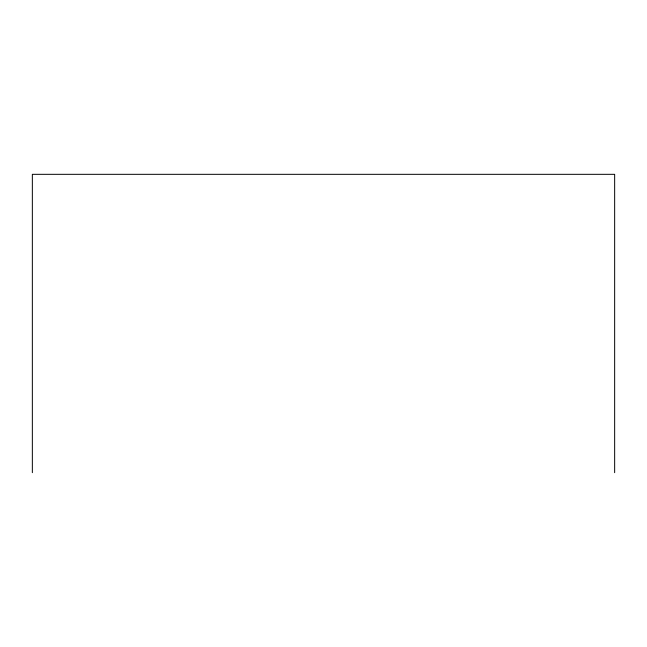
<?xml version="1.0" encoding="UTF-8"?>
<svg xmlns="http://www.w3.org/2000/svg" width="647" height="647" viewBox="0 0 647 647"><rect width="100%" height="100%" fill="white"/><g stroke="black" fill="none" stroke-linecap="round" stroke-linejoin="round"><path stroke-width="0.97" d="M614.65 472.674L614.65 174.326L32.35 174.326L32.35 472.674"/></g></svg>
